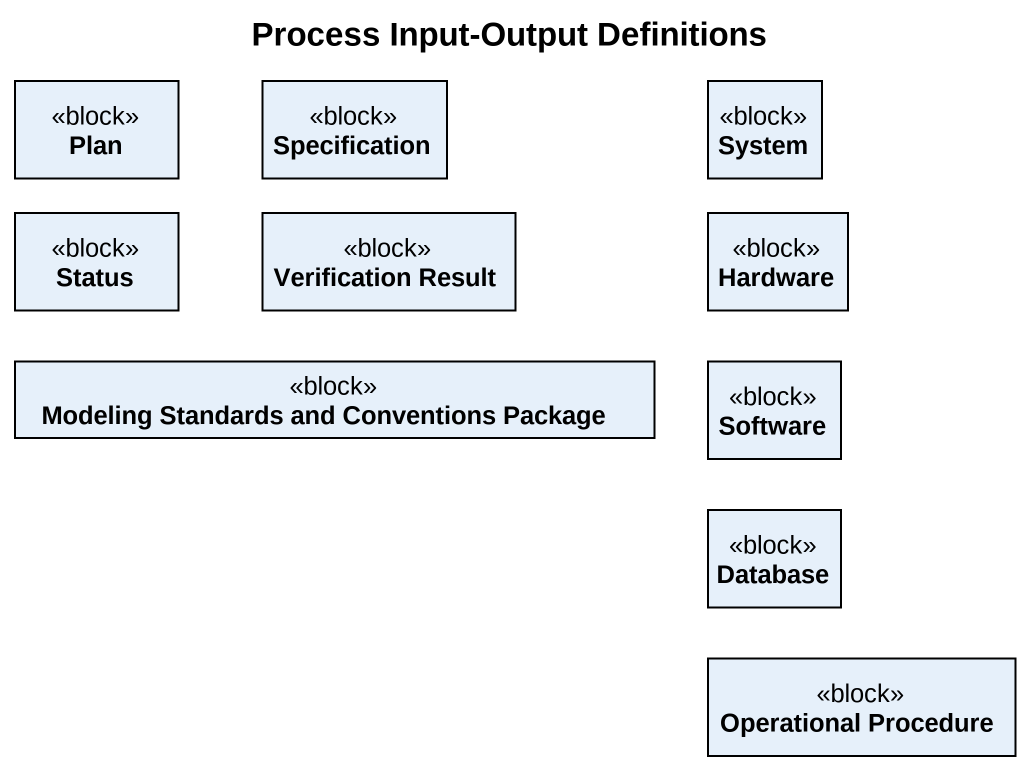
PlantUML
@startuml
title Process Input-Output Definitions
hide circle
hide empty members
class Plan <<block>>
class Specification <<block>>
class System <<block>>
class Status <<block>>
class "Verification Result" as Verification_Result <<block>>
class Hardware <<block>>
class "Modeling Standards and Conventions Package" as Modeling_Standards_and <<block>>
class Software <<block>>
class "Database" as Database_ <<block>>
class "Operational Procedure" as Operational_Procedure <<block>>
@enduml
